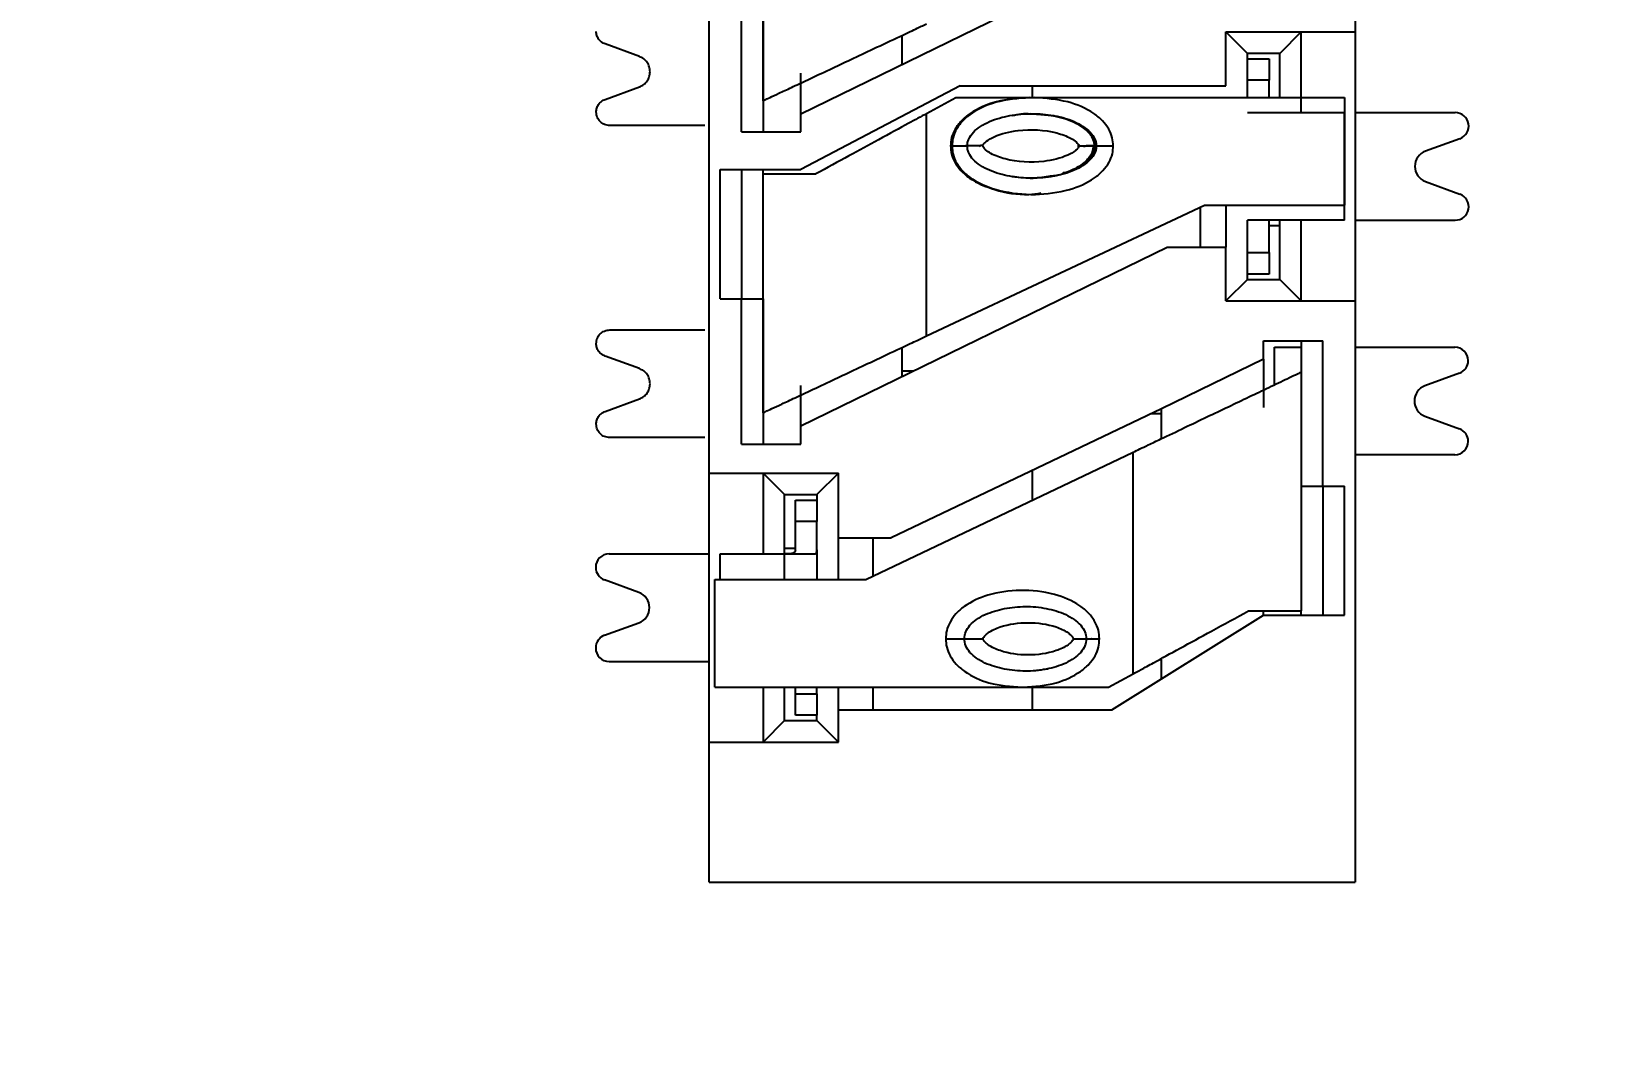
# Model space of a CAD drawing. Extents: x -34 to 51106, y -14166 to 1700.
# Drawn here: x 441.13 to 455.82, y 104.92 to 114.3 of the extents above; entities that cross this region are included whole.
import ezdxf

# ---------------------------------------------------------------- set-up
doc = ezdxf.new("R2010")
doc.units = 0
doc.layers.get('0').update_dxf_attribs({"linetype": 'CONTINUOUS'})
doc.layers.get('DEFPOINTS').update_dxf_attribs({"linetype": 'CONTINUOUS'})
doc.layers.add('РАЗМЕРЫ', color=2, linetype='CONTINUOUS')
doc.styles.add('ARIAL', font='arial.ttf', dxfattribs={"height": 3})
doc.dimstyles.new('BASA', dxfattribs={"dimtxt": 3, "dimasz": 3, "dimexe": 1.25, "dimexo": 0, "dimgap": 0, "dimtad": 0, "dimjust": 4, "dimtoh": 1, "dimdec": 1, "dimtxsty": 'ARIAL', "dimblk1": 'DOTSMALL', "dimblk2": 'OPEN', "dimsah": 1, "dimcen": 2.5, "dimclrd": 256, "dimclre": 256, "dimclrt": 256, "dimazin": 3, "dimtfac": 1, "dimtdec": 1, "dimtmove": 0, "dimatfit": 3})

# ---------------------------------------------------------------- blocks, each defined once
blk = doc.blocks.new('_DOTSMALL')
at = {"color": 0, "linetype": 'BYBLOCK', "const_width": 0.5}
blk.add_lwpolyline([(-0.0625, 0, 1), (0.0625, 0, 1)], format="xyb", close=True, dxfattribs=at)
blk = doc.blocks.new('_OPEN')
at = {"color": 0, "linetype": 'BYBLOCK'}
for p, q in [((-1, 0.1667), (0, 0)), ((-1, -0.1667), (0, 0)), ((0, 0), (-1, 0))]:
    blk.add_line(p, q, dxfattribs=at)
blk = doc.blocks.new('*D303')
at = {"layer": 'DEFPOINTS', "color": 0}
for p in [(526.284, 113.093), (273.284, 25.089), (526.284, -22.397)]:
    blk.add_point(p, dxfattribs=at)
at = {"layer": 'РАЗМЕРЫ'}
for p, q in [((526.284, 113.093), (526.284, -23.647)), ((273.284, 25.089), (273.284, -23.647)), ((273.284, -22.397), (523.284, -22.397))]:
    blk.add_line(p, q, dxfattribs=at)
at = {"layer": 'РАЗМЕРЫ', "xscale": 3, "yscale": 3, "zscale": 3, "rotation": 180}
blk.add_blockref('_DOTSMALL', (273.284, -22.397), dxfattribs=at)
at = {"layer": 'РАЗМЕРЫ', "xscale": 3, "yscale": 3, "zscale": 3}
blk.add_blockref('_OPEN', (526.284, -22.397), dxfattribs=at)
at = {"layer": 'РАЗМЕРЫ', "insert": (526.284, -31.034), "char_height": 3, "attachment_point": 5, "rotation": 90, "style": 'ARIAL'}
blk.add_mtext('253±0,2', dxfattribs=at)
blk = doc.blocks.new('*D301')
at = {"layer": 'DEFPOINTS', "color": 0}
for p in [(548.284, 191.056), (273.284, 25.089), (548.284, -22.397)]:
    blk.add_point(p, dxfattribs=at)
at = {"layer": 'РАЗМЕРЫ'}
for p, q in [((548.284, 191.056), (548.284, -23.647)), ((273.284, 25.089), (273.284, -23.647)), ((273.284, -22.397), (545.284, -22.397))]:
    blk.add_line(p, q, dxfattribs=at)
at = {"layer": 'РАЗМЕРЫ', "xscale": 3, "yscale": 3, "zscale": 3, "rotation": 180}
blk.add_blockref('_DOTSMALL', (273.284, -22.397), dxfattribs=at)
at = {"layer": 'РАЗМЕРЫ', "xscale": 3, "yscale": 3, "zscale": 3}
blk.add_blockref('_OPEN', (548.284, -22.397), dxfattribs=at)
at = {"layer": 'РАЗМЕРЫ', "insert": (548.284, -31.034), "char_height": 3, "attachment_point": 5, "rotation": 90, "style": 'ARIAL'}
blk.add_mtext('275±0,2', dxfattribs=at)

msp = doc.modelspace()

# ---------------------------------------------------------------- linework, layer by layer
for p, q in [((447.4241, 110.2009), (447.4241, 119.7509)), ((447.9241, 113.6609), (447.9241, 115.8809)), ((448.2741, 113.5409), (451.6776, 115.2009)), ((447.7241, 113.3709), (447.7241, 114.7209)), ((447.9241, 114.7209), (447.9241, 113.3709)), ((453.4241, 114.7009), (453.4241, 114.3009)), ((446.7756, 114.0718), (446.4562, 114.1885)), ((449.2172, 114.0009), (449.2172, 114.2695)), ((452.2241, 114.3009), (453.4241, 114.3009)), ((452.2241, 113.8009), (452.2241, 114.3009)), ((452.2241, 114.3009), (452.4241, 114.1009)), ((452.9241, 114.3009), (452.7241, 114.1009)), ((452.9241, 113.5509), (452.9241, 114.3009)), ((453.4241, 114.3009), (453.4241, 111.8009)), ((452.7241, 114.1009), (452.4241, 114.1009)), ((452.4241, 114.0509), (452.4241, 114.1009)), ((452.4241, 114.0509), (452.6241, 114.0509)), ((452.4241, 113.8509), (452.4241, 114.0509)), ((452.6241, 114.0509), (452.6241, 113.8509)), ((452.7241, 113.6909), (452.7241, 114.1009)), ((448.2741, 113.5409), (448.2741, 113.9162)), ((446.4562, 113.6733), (446.7756, 113.79)), ((449.7561, 113.8009), (448.2741, 113.0209)), ((449.7561, 113.8009), (452.2241, 113.8009)), ((450.4241, 113.8009), (450.4241, 113.6909)), ((452.6241, 113.8509), (452.4241, 113.8509)), ((452.4241, 113.6906), (452.4241, 113.8509)), ((452.6241, 113.6906), (452.6241, 113.8509)), ((449.4418, 113.5421), (449.7141, 113.6909)), ((449.7141, 113.6909), (450.4443, 113.6909)), ((450.4443, 113.6909), (453.3241, 113.6909)), ((453.3241, 113.6909), (453.3241, 112.6909)), ((448.2741, 113.3709), (448.2741, 113.5409)), ((449.4418, 111.4753), (449.4418, 113.5421)), ((450.5736, 113.5237), (450.4045, 113.5409)), ((452.4241, 113.5509), (453.3241, 113.5509)), ((453.3241, 112.5509), (453.3241, 113.5509)), ((453.4241, 113.5509), (454.3541, 113.5509)), ((447.3838, 113.4309), (446.4991, 113.4309)), ((447.7241, 113.3709), (448.2741, 113.3709)), ((454.3969, 113.3084), (454.0776, 113.1918)), ((451.0062, 113.2409), (451.0036, 113.2409)), ((447.5241, 113.0209), (448.2741, 113.0209)), ((447.5241, 111.8209), (447.5241, 113.0209)), ((447.7241, 113.0209), (447.7241, 111.8209)), ((447.9241, 112.9809), (447.9241, 113.0209)), ((447.9241, 110.7609), (447.9241, 112.9809)), ((454.0779, 112.9099), (454.397, 112.7933)), ((449.4418, 111.4753), (452.0241, 112.6909)), ((451.9886, 112.3009), (451.9886, 112.6742)), ((452.0241, 112.6909), (453.3241, 112.6909)), ((452.2241, 112.6909), (452.2241, 112.3009)), ((453.3241, 112.5509), (452.4241, 112.5509)), ((452.4241, 112.2509), (452.4241, 112.5509)), ((452.6241, 112.2509), (452.6241, 112.5509)), ((452.7241, 112.0009), (452.7241, 112.5509)), ((452.9241, 111.8009), (452.9241, 112.5509)), ((453.4241, 112.5509), (454.3541, 112.5509)), ((452.6241, 112.5009), (452.7241, 112.5009)), ((448.2741, 110.6409), (451.6776, 112.3009)), ((451.6776, 112.3009), (452.2241, 112.3009)), ((452.2241, 111.8009), (452.2241, 112.3009)), ((452.4241, 112.2509), (452.6241, 112.2509)), ((452.4241, 112.0509), (452.4241, 112.2509)), ((452.6241, 112.2509), (452.6241, 112.0509)), ((452.4241, 112.0009), (452.2241, 111.8009)), ((452.4241, 112.0009), (452.4241, 112.0509)), ((452.6241, 112.0509), (452.4241, 112.0509)), ((452.4241, 112.0009), (452.7241, 112.0009)), ((452.7241, 112.0009), (452.9241, 111.8009)), ((447.5241, 111.8209), (447.7241, 111.8209)), ((447.7241, 110.4709), (447.7241, 111.8209)), ((447.7241, 111.8209), (447.9241, 111.8209)), ((447.9241, 111.8209), (447.9241, 110.4709)), ((452.2241, 111.8009), (453.4241, 111.8009)), ((453.4241, 111.8009), (453.4241, 106.4009)), ((446.4991, 111.5309), (447.3838, 111.5309)), ((452.5741, 111.4309), (453.1241, 111.4309)), ((452.5741, 111.2609), (452.5741, 111.4309)), ((452.9241, 111.4309), (452.9241, 110.0809)), ((453.1241, 110.0809), (453.1241, 111.4309)), ((446.7756, 111.1718), (446.4562, 111.2885)), ((449.2172, 111.1009), (449.2172, 111.3695)), ((452.5741, 111.2609), (451.6241, 110.7984)), ((452.5741, 111.2609), (452.5741, 110.8109)), ((452.6741, 111.3709), (452.9241, 111.3709)), ((452.6741, 111.0216), (452.6741, 111.3709)), ((453.4241, 111.3709), (454.3491, 111.3709)), ((449.2172, 111.1509), (449.3197, 111.1509)), ((454.392, 111.1285), (454.0726, 111.0118)), ((448.2741, 110.6409), (448.2741, 111.0162)), ((446.4562, 110.7733), (446.7756, 110.89)), ((451.6241, 110.7984), (449.1141, 109.5998)), ((451.6241, 110.5208), (451.6241, 110.7984)), ((448.2741, 110.4709), (448.2741, 110.6409)), ((451.6241, 110.7509), (451.5245, 110.7509)), ((454.0726, 110.73), (454.392, 110.6133)), ((447.3827, 110.5309), (446.4991, 110.5309)), ((447.7241, 110.4709), (448.2741, 110.4709)), ((448.8775, 109.2109), (451.3619, 110.3958)), ((451.3619, 108.3353), (451.3619, 110.3958)), ((454.3491, 110.3709), (453.4241, 110.3709)), ((447.4241, 110.2009), (448.6241, 110.2009)), ((447.4241, 107.7009), (447.4241, 110.2009)), ((447.9241, 110.2009), (447.9241, 109.4509)), ((448.1241, 110.0009), (447.9241, 110.2009)), ((448.6241, 110.2009), (448.4241, 110.0009)), ((448.6241, 109.5998), (448.6241, 110.2009)), ((450.4241, 110.2254), (450.4241, 109.9485)), ((452.9241, 110.0809), (452.9241, 108.9209)), ((452.9241, 110.0809), (453.1241, 110.0809)), ((453.1241, 110.0809), (453.3241, 110.0809)), ((453.1241, 110.0809), (453.1241, 108.8809)), ((453.3241, 108.8809), (453.3241, 110.0809)), ((448.1241, 109.4509), (448.1241, 110.0009)), ((448.1241, 110.0009), (448.4241, 110.0009)), ((448.2241, 109.9509), (448.4241, 109.9509)), ((448.2241, 109.7509), (448.2241, 109.9509)), ((448.4241, 110.0009), (448.4241, 109.9509)), ((448.4241, 109.9509), (448.4241, 109.7509)), ((448.2241, 109.4891), (448.2241, 109.7509)), ((448.4241, 109.7509), (448.2241, 109.7509)), ((448.4241, 109.4891), (448.4241, 109.7509)), ((448.2241, 109.5009), (448.1241, 109.5009)), ((448.4241, 109.4891), (448.4241, 109.2109)), ((448.6241, 109.5998), (449.1141, 109.5998)), ((448.6241, 109.2109), (448.6241, 109.5998)), ((448.9441, 109.5998), (448.9441, 109.2426)), ((446.4942, 109.4509), (447.4241, 109.4509)), ((447.5241, 109.2109), (447.5241, 109.4509)), ((447.5241, 109.4509), (448.1241, 109.4509)), ((448.1241, 109.4509), (448.4069, 109.4509)), ((448.1241, 109.2109), (448.1241, 109.4509)), ((446.7703, 109.0919), (446.4512, 109.2085)), ((447.4775, 108.2109), (447.4775, 109.2109)), ((447.4775, 109.2109), (448.8775, 109.2109)), ((451.1641, 107.9998), (452.5741, 108.8809)), ((452.4341, 108.9209), (452.9241, 108.9209)), ((452.5741, 108.8809), (452.5741, 108.9209)), ((452.5741, 108.8809), (453.3241, 108.8809)), ((452.9241, 108.8809), (452.9241, 108.9209)), ((446.4513, 108.6933), (446.7706, 108.81)), ((450.9782, 108.6609), (450.9734, 108.6609)), ((446.4941, 108.4509), (447.4241, 108.4509)), ((451.6241, 108.2872), (451.6241, 108.4785)), ((450.5736, 108.3788), (450.4069, 108.3609)), ((451.1341, 108.2109), (451.3619, 108.3353)), ((447.4775, 108.2109), (450.3277, 108.2109)), ((447.9241, 108.2109), (447.9241, 107.7009)), ((448.1241, 107.9009), (448.1241, 108.2109)), ((448.2241, 108.1509), (448.2241, 108.2109)), ((448.2241, 108.1509), (448.4241, 108.1509)), ((448.2241, 107.9509), (448.2241, 108.1509)), ((448.4241, 108.1509), (448.4241, 108.2109)), ((448.4241, 108.1509), (448.4241, 107.9509)), ((448.6241, 107.9998), (448.6241, 108.2109)), ((448.9441, 108.2109), (448.9441, 107.9998)), ((450.3277, 108.2109), (450.3435, 108.2109)), ((450.3435, 108.2109), (451.1341, 108.2109)), ((450.4241, 108.2109), (450.4241, 107.9998)), ((448.6241, 107.7009), (448.6241, 107.9998)), ((448.6241, 107.9998), (451.1641, 107.9998)), ((448.1241, 107.9009), (447.9241, 107.7009)), ((448.1241, 107.9009), (448.4241, 107.9009)), ((448.4241, 107.9509), (448.2241, 107.9509)), ((448.4241, 107.9009), (448.4241, 107.9509)), ((448.4241, 107.9009), (448.6241, 107.7009)), ((447.4241, 106.4009), (447.4241, 107.7009)), ((447.4241, 107.7009), (448.6241, 107.7009)), ((447.4241, 106.4009), (453.4241, 106.4009))]:
    msp.add_line(p, q)
for centre, radius, start, end in [((454.3541, 113.4259), 0.125, 290.02129, 90), ((454.1291, 113.0509), 0.15, 110.07253, 250.03034), ((454.3541, 112.6759), 0.125, 270, 69.92747), ((454.3491, 111.2459), 0.125, 0, 90), ((454.3491, 111.2459), 0.125, 290.07253, 0), ((454.1241, 110.8709), 0.15, 110.07253, 180), ((454.1241, 110.8709), 0.15, 180, 249.92747), ((454.3491, 110.4959), 0.125, 270, 0), ((454.3491, 110.4959), 0.125, 0, 69.92747), ((446.4941, 109.3259), 0.125, 89.9486, 180), ((446.4941, 109.3259), 0.125, 180, 249.92747), ((446.7191, 108.9509), 0.15, 0, 70.03108), ((446.7191, 108.9509), 0.15, 290.07253, 0), ((446.4941, 108.5759), 0.125, 110.02111, 180), ((446.4941, 108.5759), 0.125, 180, 270)]:
    msp.add_arc(centre, radius, start, end)
for points, knots in [([(447.9241, 113.6609), (447.9272, 113.6624), (447.9335, 113.6656), (447.9849, 113.6902), (448.0682, 113.7291), (448.1873, 113.7846), (448.3463, 113.86), (448.5358, 113.9487), (448.7437, 114.0467), (448.9694, 114.1529), (449.1778, 114.2511), (449.3442, 114.3291), (449.4104, 114.3604), (449.4418, 114.3753)], [0, 0, 0, 0, 0.0700259, 0.1429749, 0.2194126, 0.2998308, 0.3877387, 0.4931668, 0.5885264, 0.6902003, 0.8222869, 0.915661, 1, 1, 1, 1]), ([(450.402, 113.6909), (450.2973, 113.6835), (450.1041, 113.6698), (449.8887, 113.579), (449.7657, 113.48), (449.7077, 113.402), (449.6714, 113.3213), (449.6678, 113.267), (449.666, 113.2409)], [0, 0, 0, 0, 0.3316501, 0.6118497, 0.7243361, 0.8285532, 0.917613, 1, 1, 1, 1]), ([(450.4443, 113.6909), (450.3359, 113.6854), (450.1357, 113.6752), (449.9114, 113.5848), (449.7831, 113.4845), (449.7227, 113.4055), (449.6847, 113.3232), (449.6809, 113.2676), (449.6791, 113.2409)], [0, 0, 0, 0, 0.3326835, 0.6143126, 0.7263132, 0.830069, 0.9181123, 1, 1, 1, 1]), ([(451.177, 113.2409), (451.1752, 113.2668), (451.1715, 113.321), (451.1357, 113.4014), (451.0779, 113.4794), (450.9557, 113.5781), (450.7412, 113.6692), (450.5487, 113.6832), (450.4443, 113.6909)], [0, 0, 0, 0, 0.0822077, 0.1715779, 0.2753307, 0.3883736, 0.6679445, 1, 1, 1, 1]), ([(449.4418, 113.5421), (449.3901, 113.5135), (449.276, 113.4503), (449.0116, 113.3075), (448.7088, 113.1417), (448.5164, 113.0367), (448.4141, 112.9809)], [0, 0, 0, 0, 0.2244311, 0.4953163, 0.731718, 1, 1, 1, 1]), ([(449.821, 113.2409), (449.8217, 113.2517), (449.8232, 113.2739), (449.8387, 113.319), (449.8771, 113.3732), (449.9443, 113.4265), (450.0566, 113.4851), (450.2177, 113.5296), (450.4202, 113.5466), (450.6227, 113.5295), (450.7839, 113.4851), (450.8961, 113.4265), (450.9634, 113.3732), (451.0017, 113.319), (451.0173, 113.2739), (451.0187, 113.2517), (451.0194, 113.2409)], [0, 0, 0, 0, 0.0223801, 0.0458065, 0.0976809, 0.1572211, 0.2219214, 0.3589925, 0.4999962, 0.6410523, 0.7780941, 0.8428195, 0.9023153, 0.9542096, 0.9776199, 1, 1, 1, 1]), ([(450.2381, 113.5237), (450.2944, 113.5352), (450.3508, 113.5466), (450.4072, 113.5409), (450.4072, 113.5409)], [0, 0, 0, 0, 0.999644, 1, 1, 1, 1]), ([(450.4072, 113.5409), (450.4839, 113.5365), (450.6291, 113.5282), (450.7976, 113.475), (450.9037, 113.4121), (450.9598, 113.3602), (450.9981, 113.3029), (451.0036, 113.2608), (451.0062, 113.2409)], [0, 0, 0, 0, 0.3181275, 0.601832, 0.7219746, 0.8264922, 0.9175388, 1, 1, 1, 1]), ([(451.0036, 113.2409), (451.001, 113.2608), (450.9955, 113.3029), (450.9571, 113.3602), (450.9011, 113.4122), (450.7949, 113.4744), (450.6818, 113.5149), (450.5936, 113.5221), (450.5736, 113.5237)], [0, 0, 0, 0, 0.1077757, 0.226772, 0.3633747, 0.5203992, 0.8911966, 1, 1, 1, 1]), ([(449.963, 113.2409), (449.9671, 113.2484), (449.9762, 113.265), (450.0113, 113.296), (450.1127, 113.3513), (450.3347, 113.402), (450.584, 113.3897), (450.7624, 113.327), (450.826, 113.2852), (450.851, 113.2601), (450.8583, 113.2469), (450.8617, 113.2408)], [0, 0, 0, 0, 0.0261599, 0.057698, 0.1416689, 0.3787543, 0.7466604, 0.8922456, 0.9539268, 0.9785807, 1, 1, 1, 1]), ([(449.666, 113.2409), (449.6675, 113.2157), (449.6707, 113.1629), (449.7053, 113.0839), (449.7615, 113.0066), (449.8798, 112.9073), (450.0933, 112.8209), (450.3249, 112.7783), (450.469, 112.7987), (450.5072, 112.804)], [0, 0, 0, 0, 0.0713458, 0.1497316, 0.2415625, 0.3423356, 0.5858179, 0.8901936, 1, 1, 1, 1]), ([(449.6791, 113.2409), (449.681, 113.214), (449.6849, 113.1578), (449.7232, 113.0751), (449.7849, 112.9955), (449.9127, 112.8959), (450.1396, 112.8094), (450.4488, 112.7785), (450.7521, 112.8186), (450.9649, 112.9086), (451.0822, 113.0075), (451.138, 113.0845), (451.1725, 113.1633), (451.1756, 113.2158), (451.177, 113.2409)], [0, 0, 0, 0, 0.04185758, 0.08734566, 0.14001746, 0.1982332, 0.33859456, 0.51312931, 0.68028348, 0.8131942, 0.86789712, 0.91828663, 0.96095311, 1, 1, 1, 1]), ([(449.6791, 113.2409), (449.6978, 113.2409), (449.7267, 113.2409), (449.7606, 113.2409), (449.7835, 113.2409), (449.8016, 113.2409), (449.8185, 113.2409), (449.82, 113.2409), (449.821, 113.2409)], [0, 0, 0, 0, 0.2394715, 0.3683814, 0.5000243, 0.6316636, 0.7605633, 1, 1, 1, 1]), ([(449.9473, 113.2409), (449.9473, 113.2409), (449.9473, 113.2409), (449.9471, 113.2408), (449.9466, 113.2408), (449.9446, 113.2408), (449.9276, 113.2403), (449.8987, 113.2415), (449.8681, 113.241), (449.853, 113.2408), (449.8475, 113.2409), (449.8453, 113.2409), (449.8378, 113.2409), (449.824, 113.2409), (449.8082, 113.2409), (449.8067, 113.2409), (449.8058, 113.2409)], [0, 0, 0, 0, 0.0000569, 0.0005192, 0.0018171, 0.0067621, 0.0262304, 0.2205017, 0.383874, 0.4728577, 0.474236, 0.4843593, 0.5119088, 0.6158761, 0.7812284, 1, 1, 1, 1]), ([(451.0194, 113.2409), (451.0187, 113.23), (451.0173, 113.2079), (451.0017, 113.1628), (450.9634, 113.1086), (450.8961, 113.0552), (450.7838, 112.9966), (450.6227, 112.9522), (450.4202, 112.9351), (450.2177, 112.9522), (450.0566, 112.9966), (449.9443, 113.0552), (449.877, 113.1086), (449.8387, 113.1628), (449.8232, 113.2079), (449.8217, 113.23), (449.821, 113.2409)], [0, 0, 0, 0, 0.02238013, 0.04580646, 0.09768088, 0.15722108, 0.22192143, 0.35899247, 0.49999618, 0.64105227, 0.77809415, 0.8428195, 0.90231527, 0.95420959, 0.9776199, 1, 1, 1, 1]), ([(449.9307, 113.2403), (449.9343, 113.2421), (449.9421, 113.2459), (449.9504, 113.2485), (449.9549, 113.2499)], [0, 0, 0, 0, 0.45955689, 1, 1, 1, 1]), ([(450.8617, 113.2408), (450.8576, 113.2333), (450.8485, 113.2167), (450.8134, 113.1858), (450.712, 113.1304), (450.49, 113.0798), (450.2408, 113.0921), (450.0623, 113.1548), (449.9987, 113.1965), (449.9738, 113.2216), (449.9664, 113.2348), (449.963, 113.2409)], [0, 0, 0, 0, 0.0261599, 0.057698, 0.1416689, 0.3787543, 0.7466604, 0.8922456, 0.9539268, 0.9785807, 1, 1, 1, 1]), ([(450.4045, 112.9409), (450.4813, 112.9453), (450.6265, 112.9535), (450.7949, 113.0068), (450.9011, 113.0696), (450.9572, 113.1215), (450.9955, 113.1789), (451.001, 113.2209), (451.0036, 113.2409)], [0, 0, 0, 0, 0.3181854, 0.6018661, 0.7219984, 0.8265069, 0.9175456, 1, 1, 1, 1]), ([(451.0062, 113.2409), (451.0036, 113.2209), (450.9981, 113.1789), (450.9598, 113.1216), (450.9037, 113.0695), (450.7975, 113.0074), (450.6844, 112.9668), (450.5962, 112.9596), (450.5762, 112.958)], [0, 0, 0, 0, 0.1077748, 0.2267698, 0.3633709, 0.5203935, 0.8911875, 1, 1, 1, 1]), ([(450.9936, 113.2426), (450.9907, 113.2223), (450.9848, 113.1815), (450.9626, 113.1457), (450.9495, 113.1297), (450.9491, 113.1292), (450.9476, 113.1273), (450.9418, 113.1205), (450.9196, 113.0964), (450.8491, 113.0427), (450.7721, 112.998), (450.7119, 112.9896), (450.709, 112.9892)], [0, 0, 0, 0, 0.15088837, 0.30254162, 0.30271647, 0.3040111, 0.30753412, 0.32068837, 0.37019808, 0.54944055, 0.97870999, 1, 1, 1, 1]), ([(451.0026, 113.2408), (451.0012, 113.2408), (450.9983, 113.2408), (450.9837, 113.2408), (450.9568, 113.2409), (450.9183, 113.2405), (450.8847, 113.2401), (450.8616, 113.2403), (450.85, 113.2407), (450.846, 113.2409)], [0, 0, 0, 0, 0.146764, 0.2810412, 0.4999376, 0.7028252, 0.851569, 0.9487962, 1, 1, 1, 1]), ([(450.8461, 113.2409), (450.8461, 113.2409), (450.8461, 113.2409), (450.8462, 113.2409), (450.8473, 113.2408), (450.8651, 113.241), (450.9029, 113.24), (450.948, 113.2409), (450.9786, 113.2416), (450.9897, 113.2421), (450.9927, 113.2424), (450.9934, 113.2425), (450.9936, 113.2426), (450.9936, 113.2426), (450.9936, 113.2426), (450.9936, 113.2426), (450.9936, 113.2426)], [0, 0, 0, 0, 0.0001089, 0.0005042, 0.0016655, 0.0226372, 0.3615786, 0.7706408, 0.937788, 0.9850978, 0.9965059, 0.9991387, 0.999485, 0.9997157, 0.9998572, 1, 1, 1, 1]), ([(451.0194, 113.2409), (451.0224, 113.2409), (451.027, 113.2409), (451.0475, 113.2409), (451.0681, 113.2409), (451.0931, 113.2409), (451.1289, 113.2409), (451.1581, 113.2409), (451.177, 113.2409)], [0, 0, 0, 0, 0.239423, 0.3683177, 0.4999548, 0.6315989, 0.7605132, 1, 1, 1, 1]), ([(450.5762, 112.958), (450.5198, 112.9494), (450.4071, 112.9323), (450.2944, 112.9494), (450.2381, 112.958)], [0, 0, 0, 0, 0.49998706, 1, 1, 1, 1]), ([(447.9241, 110.7609), (447.9272, 110.7624), (447.9335, 110.7656), (447.9849, 110.7902), (448.0682, 110.8291), (448.1873, 110.8846), (448.3463, 110.96), (448.5358, 111.0487), (448.7437, 111.1467), (448.9694, 111.2529), (449.1778, 111.3511), (449.3442, 111.4291), (449.4104, 111.4604), (449.4418, 111.4753)], [0, 0, 0, 0, 0.0700259, 0.1429749, 0.2194126, 0.2998308, 0.3877387, 0.4931668, 0.5885264, 0.6902003, 0.8222869, 0.915661, 1, 1, 1, 1]), ([(451.3619, 110.3958), (451.4025, 110.4152), (451.4669, 110.4458), (451.6399, 110.5284), (451.8253, 110.6168), (452.0425, 110.7204), (452.247, 110.8179), (452.444, 110.9119), (452.6359, 111.0034), (452.7826, 111.0734), (452.8709, 111.1155), (452.9162, 111.1371), (452.9215, 111.1396), (452.9241, 111.1409)], [0, 0, 0, 0, 0.1265049, 0.2002418, 0.3146385, 0.4127072, 0.5048164, 0.5962888, 0.6924245, 0.8035216, 0.8750967, 0.937729, 1, 1, 1, 1]), ([(448.2241, 109.4891), (448.2238, 109.4843), (448.2233, 109.4752), (448.2184, 109.4653), (448.2103, 109.4584), (448.1987, 109.4541), (448.1836, 109.4519), (448.1654, 109.451), (448.1453, 109.4509), (448.1312, 109.4509), (448.1241, 109.4509)], [0, 0, 0, 0, 0.1349133, 0.2596843, 0.3781432, 0.4947464, 0.6183575, 0.7450168, 0.8721584, 1, 1, 1, 1]), ([(448.4069, 109.4509), (448.4119, 109.4525), (448.4195, 109.455), (448.4235, 109.4709), (448.4239, 109.4829), (448.4241, 109.4891)], [0, 0, 0, 0, 0.4775387, 0.7325524, 1, 1, 1, 1]), ([(451.049, 108.6609), (451.0472, 108.6878), (451.0434, 108.7434), (451.0071, 108.8255), (450.9489, 108.9042), (450.8283, 109.0034), (450.6129, 109.092), (450.3177, 109.1237), (450.0288, 109.0836), (449.8267, 108.9941), (449.7148, 108.8974), (449.6598, 108.8208), (449.6256, 108.7412), (449.6221, 108.6867), (449.6204, 108.6609)], [0, 0, 0, 0, 0.0428459, 0.0886157, 0.1416745, 0.1992713, 0.3387392, 0.5119261, 0.6764621, 0.8079023, 0.8634146, 0.9132141, 0.9587419, 1, 1, 1, 1]), ([(449.7939, 108.6609), (449.7967, 108.6828), (449.8026, 108.7292), (449.8461, 108.7917), (449.9082, 108.845), (450.0141, 108.9049), (450.1048, 108.9274), (450.1664, 108.9427)], [0, 0, 0, 0, 0.1296115, 0.2749405, 0.4401072, 0.6194906, 1, 1, 1, 1]), ([(450.1664, 108.9427), (450.231, 108.9513), (450.3603, 108.9684), (450.5539, 108.9489), (450.7068, 108.9041), (450.8127, 108.845), (450.8747, 108.7915), (450.9182, 108.7292), (450.9241, 108.6827), (450.9269, 108.6609)], [0, 0, 0, 0, 0.2198475, 0.4397264, 0.6529467, 0.7535361, 0.8459796, 0.9274513, 1, 1, 1, 1]), ([(451.3619, 108.3353), (451.3842, 108.3475), (451.4307, 108.373), (451.5735, 108.4508), (451.7951, 108.5719), (452.1086, 108.7431), (452.32, 108.8586), (452.4341, 108.9209)], [0, 0, 0, 0, 0.12774671, 0.26572895, 0.4939348, 0.72692653, 1, 1, 1, 1]), ([(449.9674, 108.6609), (449.9674, 108.6614), (449.9676, 108.6632), (449.9696, 108.6691), (449.9757, 108.6796), (449.9906, 108.6969), (450.037, 108.7353), (450.1682, 108.7937), (450.386, 108.8225), (450.6041, 108.7937), (450.7376, 108.7341), (450.7848, 108.6943), (450.7986, 108.6761), (450.8029, 108.668), (450.8046, 108.6632), (450.8048, 108.6614), (450.8048, 108.6609)], [0, 0, 0, 0, 0.0016689, 0.0058935, 0.0198982, 0.0403527, 0.0794916, 0.2141989, 0.5000265, 0.7858636, 0.9205696, 0.9690295, 0.9837573, 0.9941208, 0.9983387, 1, 1, 1, 1]), ([(449.6204, 108.6609), (449.6222, 108.6343), (449.6259, 108.5794), (449.661, 108.4986), (449.7172, 108.4212), (449.8327, 108.324), (450.039, 108.2321), (450.2248, 108.2184), (450.3277, 108.2109)], [0, 0, 0, 0, 0.0853727, 0.176193, 0.2802755, 0.3931351, 0.6641467, 1, 1, 1, 1]), ([(449.6204, 108.6609), (449.6394, 108.6609), (449.6685, 108.6609), (449.7061, 108.6609), (449.7331, 108.6609), (449.7563, 108.6609), (449.7807, 108.6609), (449.7887, 108.6609), (449.7939, 108.6609)], [0, 0, 0, 0, 0.239455, 0.3683602, 0.50000154, 0.63164261, 0.76054711, 1, 1, 1, 1]), ([(449.7939, 108.6609), (449.7991, 108.6609), (449.8071, 108.6609), (449.8316, 108.6609), (449.8549, 108.6609), (449.8819, 108.6609), (449.9194, 108.6609), (449.9485, 108.6609), (449.9674, 108.6609)], [0, 0, 0, 0, 0.240067, 0.3691497, 0.50085097, 0.63242779, 0.76115245, 1, 1, 1, 1]), ([(450.1661, 108.3791), (450.1045, 108.3944), (450.0139, 108.4169), (449.9081, 108.4768), (449.846, 108.5302), (449.8026, 108.5926), (449.7967, 108.639), (449.7939, 108.6609)], [0, 0, 0, 0, 0.3805645, 0.5601008, 0.7250979, 0.8705119, 1, 1, 1, 1]), ([(450.8048, 108.6609), (450.8048, 108.6604), (450.8046, 108.6585), (450.8025, 108.6526), (450.7965, 108.6422), (450.7816, 108.6248), (450.7351, 108.5865), (450.604, 108.5281), (450.3861, 108.4992), (450.168, 108.528), (450.0345, 108.5877), (449.9874, 108.6275), (449.9735, 108.6457), (449.9692, 108.6537), (449.9676, 108.6585), (449.9674, 108.6604), (449.9674, 108.6609)], [0, 0, 0, 0, 0.0016689, 0.0058935, 0.0198982, 0.0403527, 0.0794916, 0.2141989, 0.5000265, 0.7858636, 0.9205696, 0.9690295, 0.9837573, 0.9941208, 0.9983387, 1, 1, 1, 1]), ([(450.9269, 108.6609), (450.9241, 108.639), (450.9182, 108.5925), (450.8746, 108.5301), (450.8126, 108.4766), (450.7065, 108.4175), (450.5536, 108.3728), (450.36, 108.3533), (450.2307, 108.3705), (450.1661, 108.3791)], [0, 0, 0, 0, 0.0726369, 0.1540821, 0.2466448, 0.3471749, 0.56042, 0.7801943, 1, 1, 1, 1]), ([(450.3435, 108.2109), (450.4459, 108.2186), (450.631, 108.2326), (450.8369, 108.3241), (450.9523, 108.4213), (451.0085, 108.4988), (451.0434, 108.5796), (451.0472, 108.6344), (451.049, 108.6609)], [0, 0, 0, 0, 0.33514535, 0.60599, 0.71976904, 0.82342517, 0.91478045, 1, 1, 1, 1]), ([(450.8048, 108.6609), (450.823, 108.6609), (450.851, 108.6609), (450.8822, 108.6609), (450.9026, 108.6609), (450.9176, 108.6609), (450.9301, 108.6609), (450.9282, 108.6609), (450.9269, 108.6609)], [0, 0, 0, 0, 0.23884823, 0.36757309, 0.49914996, 0.63085112, 0.75993359, 1, 1, 1, 1]), ([(450.9269, 108.6609), (450.9256, 108.6609), (450.9237, 108.6609), (450.9362, 108.6609), (450.9511, 108.6609), (450.9715, 108.6609), (451.0027, 108.6609), (451.0307, 108.6609), (451.049, 108.6609)], [0, 0, 0, 0, 0.2394453, 0.3683458, 0.4999841, 0.6316249, 0.7605323, 1, 1, 1, 1])]:
    msp.add_open_spline(points, degree=3, knots=knots)
for points in [[(446.4562, 114.1885), (446.4446, 114.1939), (446.4215, 114.2047), (446.3952, 114.2333), (446.3775, 114.2677), (446.3752, 114.2931), (446.3741, 114.3059)], [(446.8741, 113.9309), (446.8727, 113.9461), (446.87, 113.9767), (446.8487, 114.018), (446.8172, 114.0522), (446.7894, 114.0653), (446.7756, 114.0718)], [(446.7756, 113.79), (446.7894, 113.7965), (446.8172, 113.8095), (446.8487, 113.8437), (446.87, 113.8851), (446.8727, 113.9156), (446.8741, 113.9309)], [(446.3741, 113.5559), (446.3752, 113.5686), (446.3775, 113.594), (446.3952, 113.6285), (446.4215, 113.657), (446.4446, 113.6679), (446.4562, 113.6733)], [(446.4991, 113.4309), (446.4827, 113.4328), (446.4499, 113.4365), (446.4086, 113.4654), (446.3797, 113.5067), (446.376, 113.5395), (446.3741, 113.5559)], [(447.9241, 112.9809), (447.9307, 112.9809), (447.944, 112.9809), (448.0493, 112.9809), (448.2054, 112.9809), (448.3445, 112.9809), (448.4141, 112.9809)], [(446.3741, 111.4059), (446.376, 111.4223), (446.3797, 111.455), (446.4086, 111.4963), (446.4499, 111.5252), (446.4827, 111.529), (446.4991, 111.5309)], [(446.4562, 111.2885), (446.4446, 111.2939), (446.4215, 111.3047), (446.3952, 111.3333), (446.3775, 111.3677), (446.3752, 111.3931), (446.3741, 111.4059)], [(446.8741, 111.0309), (446.8727, 111.0461), (446.87, 111.0767), (446.8487, 111.118), (446.8172, 111.1522), (446.7894, 111.1653), (446.7756, 111.1718)], [(446.7756, 110.89), (446.7894, 110.8965), (446.8172, 110.9095), (446.8487, 110.9437), (446.87, 110.9851), (446.8727, 111.0156), (446.8741, 111.0309)], [(446.3741, 110.6559), (446.3752, 110.6686), (446.3775, 110.694), (446.3952, 110.7285), (446.4215, 110.757), (446.4446, 110.7679), (446.4562, 110.7733)], [(446.4991, 110.5309), (446.4827, 110.5328), (446.4499, 110.5365), (446.4086, 110.5654), (446.3797, 110.6067), (446.376, 110.6395), (446.3741, 110.6559)]]:
    msp.add_open_spline(points, degree=3)

# ---------------------------------------------------------------- dimensions: what is measured, and where the dimension line sits
at = {"layer": 'РАЗМЕРЫ'}
for base, p2, picture, middle in [((548.2841, -22.3966), (548.2841, 191.0558), '*D301', (548.2841, -31.0341)), ((526.2842, -22.3966), (526.2842, 113.0934), '*D303', (526.2842, -31.0341))]:
    dim = msp.add_linear_dim(base=base, p1=(273.2841, 25.089), p2=p2, dimstyle='BASA', override={"dimgap": 0, "dimtol": 1, "dimlim": 0, "dimtp": 0.2, "dimtm": 0.2}, dxfattribs=at)
    dim.commit()
    dim.dimension.update_dxf_attribs({"geometry": picture, "text_midpoint": middle})

doc.saveas('drawing.dxf')
